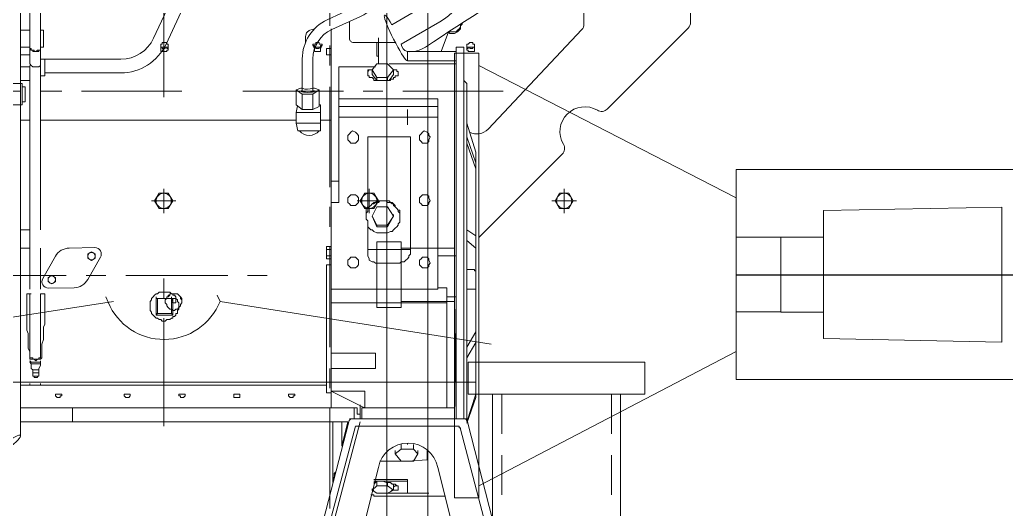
# Model space of a CAD drawing. Header units: metres. Extents: x 397906.3 to 397920.3, y 480840.8 to 480854.5.
# Drawn here: x 397908.671 to 397910.346, y 480841.922 to 480842.753 of the extents above; entities that cross this region are included whole.
import ezdxf

# ---------------------------------------------------------------- set-up
doc = ezdxf.new("R2010")
doc.units = ezdxf.units.M
doc.header["$MEASUREMENT"] = 0
doc.linetypes.add('CENTER', pattern=[2, 1.25, -0.25, 0.25, -0.25])
doc.linetypes.add('CENTER2', pattern=[1.125, 0.75, -0.125, 0.125, -0.125])
for name, color, linetype, lineweight in [('00-BAUT', 213, 'Continuous', 0), ('02-ENGINE', 213, 'Continuous', 0), ('03-PIPA', 213, 'Continuous', 0), ('10-SKID-U', 213, 'Continuous', 0), ('at_Entity', 7, 'Continuous', 0), ('at_Rect', 7, 'Continuous', 0)]:
    doc.layers.add(name, color=color, linetype=linetype, lineweight=lineweight)

# ---------------------------------------------------------------- blocks, each defined once
blk = doc.blocks.new('WIP-Pump-S')
at = {"color": 8, "linetype": 'CENTER'}
blk.add_line((3.739, 1.1645), (0.0279, 1.1645), dxfattribs=at)
at = {"layer": '00-BAUT', "linetype": 'CENTER2', "ltscale": 10}
for p, q in [((4.0836, 1.288), (4.0836, 1.3368)), ((4.474, 1.288), (4.474, 1.3368)), ((4.8857, 1.288), (4.8857, 1.3368)), ((4.108, 1.3124), (4.0592, 1.3124)), ((4.4984, 1.3124), (4.4496, 1.3124)), ((4.9101, 1.3124), (4.8613, 1.3124))]:
    blk.add_line(p, q, dxfattribs=at)
at = {"layer": '00-BAUT'}
for points in [[(4.1019, 1.3124), (4.0928, 1.2972), (4.0745, 1.2972), (4.0653, 1.3124), (4.0745, 1.3277), (4.0928, 1.3277)], [(4.4923, 1.3124), (4.4831, 1.2972), (4.4648, 1.2972), (4.4557, 1.3124), (4.4648, 1.3277), (4.4831, 1.3277)], [(4.904, 1.3124), (4.8948, 1.2972), (4.8765, 1.2972), (4.8674, 1.3124), (4.8765, 1.3277), (4.8948, 1.3277)], [(5.0378, 1.2061), (5.0304, 1.2104), (5.023, 1.2061), (5.023, 1.1976), (5.0304, 1.1933), (5.0378, 1.1976)], [(5.1174, 1.159), (5.11, 1.1632), (5.1026, 1.159), (5.1026, 1.1504), (5.11, 1.1461), (5.1174, 1.1504)]]:
    blk.add_lwpolyline(points, close=True, dxfattribs=at)
for centre, radius in [((4.0836, 1.3124), 0.0152), ((4.474, 1.3124), 0.0152), ((4.8857, 1.3124), 0.0152), ((5.0304, 1.2019), 0.00741), ((5.11, 1.1547), 0.00741)]:
    blk.add_circle(centre, radius, dxfattribs=at)
at = {"layer": '02-ENGINE'}
for p, q in [((5.1723, 2.3371), (5.1723, 0.8428)), ((4.3154, 1.6508), (4.3303, 1.6113)), ((4.2544, 1.6082), (4.3032, 1.6082)), ((4.2544, 1.6082), (4.2544, 0.7177)), ((4.3032, 0.7177), (4.3032, 1.6082)), ((4.5746, 1.535), (4.5868, 1.5259)), ((4.5746, 1.5015), (4.5746, 1.535)), ((4.5837, 1.5381), (4.5868, 1.5381)), ((4.5868, 1.5259), (4.6081, 1.5259)), ((4.5868, 1.4954), (4.5868, 1.5259)), ((4.6112, 1.5381), (4.6081, 1.5381)), ((4.6203, 1.535), (4.6081, 1.5259)), ((4.6081, 1.4954), (4.6081, 1.5259)), ((4.6203, 1.5045), (4.6203, 1.535)), ((4.6203, 1.5045), (4.6081, 1.4954)), ((4.5868, 1.4954), (4.5746, 1.5015)), ((4.6081, 1.4954), (4.5868, 1.4954)), ((2.9978, 1.3754), (3.739, 1.3754)), ((3.739, 0.9545), (3.739, 1.3754)), ((3.2071, 1.3), (3.2071, 1.0298)), ((3.5643, 1.2932), (3.2071, 1.3)), ((3.5643, 1.2932), (3.5643, 1.0366)), ((3.6499, 1.2399), (3.5643, 1.2399)), ((3.6499, 1.0899), (3.6499, 1.2398)), ((3.739, 1.2398), (3.6499, 1.2398)), ((3.739, 1.0934), (3.739, 1.2367)), ((4.7728, 1.1111), (4.7789, 1.1233)), ((4.9969, 1.1095), (5.0015, 1.1203)), ((3.6499, 1.0899), (3.5643, 1.0899)), ((3.739, 1.0901), (3.6499, 1.0901)), ((3.5643, 1.0366), (3.2071, 1.0298)), ((2.9978, 0.9545), (3.739, 0.9545)), ((4.3367, 0.7787), (4.291, 0.5958)), ((4.4557, 0.7787), (4.5014, 0.5958)), ((4.3032, 0.7177), (4.2544, 0.7177))]:
    blk.add_line(p, q, dxfattribs=at)
for points in [[(4.1859, 1.8014), (4.3097, 1.6879, 0.054722), (4.3324, 1.6712), (4.4099, 1.6265)], [(4.2667, 1.7828), (4.3247, 1.7298, 0.047406), (4.3443, 1.7153), (4.4285, 1.6648)], [(5.1235, 1.596), (4.9717, 1.596, -0.291924), (4.9059, 1.6381), (4.8679, 1.7199, 0.291924), (4.7801, 1.776), (4.6569, 1.776)], [(4.4142, 1.7502), (4.4443, 1.7168, 0.102411), (4.4917, 1.6819), (4.5492, 1.6556, -0.293256), (4.5868, 1.5969), (4.5868, 1.532)], [(4.4431, 1.75), (4.4601, 1.7311, 0.102411), (4.5006, 1.7014), (4.5581, 1.675, -0.293256), (4.6081, 1.5969), (4.6081, 1.532)], [(5.1235, 1.5686), (4.9717, 1.5686, -0.291924), (4.881, 1.6265), (4.843, 1.7084, 0.291924), (4.7801, 1.7485), (4.6569, 1.7485)], [(3.8305, 1.7363), (3.8305, 1.6698, 0.198912), (3.8352, 1.6584), (3.9974, 1.4962, 0.343326), (4.0171, 1.4938, -0.778404), (4.085, 1.4258, 0.343326), (4.0875, 1.4061), (4.2544, 1.2392)], [(4.044, 1.7363), (4.044, 1.6665, 0.19093), (4.0483, 1.6554), (4.2361, 1.4558)], [(4.4219, 1.6296), (4.5055, 1.6296, 0.414214), (4.5136, 1.6376), (4.5136, 1.6719)], [(4.602, 1.6287), (4.602, 1.6392, 0.078777), (4.6013, 1.6442), (4.5998, 1.6487, 0.114096), (4.5942, 1.6533), (4.5929, 1.654), (4.5837, 1.657)], [(4.5807, 0.4677), (4.5807, 0.6141), (4.5152, 0.8703, 0.342624), (4.5073, 0.8763), (4.285, 0.8763, 0.342624), (4.2772, 0.8703), (4.2117, 0.6141), (4.2117, 0.4677)]]:
    blk.add_lwpolyline(points, format="xyb", dxfattribs=at)
for points in [[(4.2544, 1.5838), (3.739, 1.3185)], [(4.5837, 1.5381), (4.5746, 1.535)], [(4.6112, 1.5381), (4.6203, 1.535)], [(4.5716, 1.5045), (4.5746, 1.5045)], [(4.6203, 1.4893), (4.5716, 1.4893), (4.5716, 1.5045), (4.5716, 1.4954)], [(4.6177, 1.5026), (4.6203, 1.4893), (4.6203, 1.468), (4.6173, 1.4527)], [(4.6173, 1.4527), (4.5716, 1.4527), (4.5716, 1.4954)], [(4.5716, 1.4893), (4.5716, 1.4527)], [(4.6203, 1.468), (4.5716, 1.468)], [(3.739, 1.3185), (3.739, 1.0105), (4.2544, 0.7421)], [(4.23, 1.0258), (4.7728, 1.1111)], [(4.9863, 1.1111), (5.5383, 1.0258)]]:
    blk.add_lwpolyline(points, dxfattribs=at)
blk.add_lwpolyline([(5.0378, 1.1549, 0.265253), (5.0653, 1.1386), (5.1166, 1.1378, 0.580712), (5.128, 1.1571), (5.1026, 1.2016, 0.265253), (5.0751, 1.2179), (5.0238, 1.2188, 0.580712), (5.0124, 1.1995)], format="xyb", close=True, dxfattribs=at)
blk.add_lwpolyline([(4.291, 0.855), (4.291, 0.858), (4.294, 0.858), (4.294, 0.8611), (4.5014, 0.8611), (4.5685, 0.611), (4.5685, 0.489), (4.2269, 0.489), (4.2269, 0.611)], close=True, dxfattribs=at)
for centre, radius, start, end in [((1.7989, -2.1879), 4.59, 56.068, 59.7972), ((4.3927, 1.6689), 0.0578, 236.9286, 274.9989), ((4.3931, 1.6274), 0.0168, 285.8086, 356.8718), ((4.5979, 1.5615), 0.0256, 244.3778, 293.6566), ((4.2587, 1.4788), 0.0323, 225.504, 296.3193), ((4.5942, 1.469), 0.0255, 219.7642, 320.2358), ((4.8852, 1.1558), 0.1209, 201.6781, 337.486), ((4.3962, 0.7669), 0.0606, 11.2393, 168.7607)]:
    blk.add_arc(centre, radius, start, end, dxfattribs=at)
for centre, major_axis, ratio, start_param, end_param in [((4.4206, 1.6387), (-0.0229, -0.0457), 0.10474, 0, 4.159901), ((4.5972, 1.532), (-0.0135, 0), 0.168686, 5.596406, 10.045151)]:
    blk.add_ellipse(centre, major_axis=major_axis, ratio=ratio, start_param=start_param, end_param=end_param, dxfattribs=at)
blk.add_ellipse((5.1998, 0.8225), major_axis=(-0.0274, 0.0203), ratio=0.173206, dxfattribs=at)
at = {"layer": '03-PIPA'}
for p, q in [((4.3566, 1.9406), (4.3566, 0.4595)), ((4.4389, 1.9406), (4.4389, 0.4612))]:
    blk.add_line(p, q, dxfattribs=at)
at = {"layer": '10-SKID-U'}
for p, q in [((3.922, 0.9892), (4.2757, 0.9892)), ((3.922, 0.9892), (3.922, 0.9251)), ((4.2757, 0.9251), (4.2757, 0.9892)), ((4.2757, 0.9251), (3.922, 0.9251)), ((3.9708, 0.9251), (4.2269, 0.9251)), ((3.9708, 0.9251), (3.9708, 0)), ((4.2269, 0), (4.2269, 0.9251))]:
    blk.add_line(p, q, dxfattribs=at)
for points in [[(3.9891, 0.9251), (3.9891, 0.8458)], [(4.2086, 0.9251), (4.2086, 0.8458)], [(3.9891, 0.8031), (3.9891, 0.7238)], [(4.2086, 0.8031), (4.2086, 0.7238)]]:
    blk.add_lwpolyline(points, dxfattribs=at)
at = {"layer": 'at_Entity'}
for p, q in [((4.5776, 1.6296), (4.5807, 1.6235)), ((4.5807, 1.6235), (4.5837, 1.6174)), ((4.3001, 1.593), (4.3977, 1.593)), ((4.3977, 1.593), (4.3977, 1.5991))]:
    blk.add_line(p, q, dxfattribs=at)
for points in [[(4.5533, 1.6631), (4.5533, 1.8644)], [(4.8857, 1.7211), (4.8857, 1.5198)], [(5.1327, 1.6967), (5.1327, 1.6174)], [(5.154, 1.6204), (5.154, 1.6967)], [(4.2879, 1.6662), (4.2879, 1.6692)], [(4.2879, 1.6662), (4.291, 1.6631), (4.291, 1.657), (4.294, 1.654), (4.2971, 1.6509), (4.3032, 1.6479), (4.3123, 1.6479), (4.3154, 1.6509)], [(4.3062, 1.6509), (4.3001, 1.6509), (4.2971, 1.654), (4.294, 1.657), (4.291, 1.6601), (4.291, 1.6662), (4.291, 1.6601), (4.294, 1.657), (4.2971, 1.654), (4.3001, 1.6509), (4.3154, 1.6509), (4.3062, 1.6509), (4.3062, 1.6509)], [(5.1327, 1.654), (5.1327, 1.6662), (5.1327, 1.6143), (5.1388, 1.6143), (5.1418, 1.6113), (5.1449, 1.6113), (5.1449, 1.6143), (5.151, 1.6143), (5.151, 1.6174), (5.154, 1.6174), (5.154, 1.6204)], [(4.5502, 1.657), (4.5502, 1.4954)], [(4.5502, 1.654), (4.5502, 1.593)], [(5.1266, 1.654), (5.1266, 1.6204)], [(5.1327, 1.6509), (5.1327, 1.654), (5.1266, 1.654)], [(5.1327, 1.654), (5.1327, 1.657)], [(5.1327, 1.6448), (5.1327, 1.6509)], [(5.1327, 1.6174), (5.1327, 1.6448)], [(5.1723, 1.654), (5.154, 1.654)], [(5.1723, 1.654), (5.154, 1.654)], [(4.2696, 1.6296), (4.2666, 1.6296), (4.2666, 1.6265), (4.2635, 1.6265), (4.2635, 1.6204), (4.2666, 1.6204), (4.2666, 1.6174), (4.2696, 1.6174)], [(4.2635, 1.6174), (4.2635, 1.6235)], [(4.2696, 1.6204), (4.2635, 1.6204), (4.2635, 1.6113), (4.2696, 1.6113)], [(4.2696, 1.6296), (4.2727, 1.6296), (4.2757, 1.6265), (4.2788, 1.6265), (4.2788, 1.6204), (4.2727, 1.6204), (4.2727, 1.6174), (4.2696, 1.6174)], [(4.2696, 1.6204), (4.2757, 1.6204), (4.2757, 1.6174), (4.2788, 1.6174), (4.2788, 1.6143), (4.2757, 1.6143), (4.2757, 1.6113), (4.2696, 1.6113)], [(4.2788, 1.6174), (4.2788, 1.6235)], [(4.2849, 1.6204), (4.2849, 0.8763)], [(4.2849, 1.6204), (4.3001, 1.6204)], [(4.3001, 0.8763), (4.3001, 1.6204)], [(4.4557, 1.5869), (4.4557, 1.6387)], [(4.4557, 1.6296), (4.4587, 1.6296), (4.4587, 1.6113)], [(4.5533, 1.5838), (4.5533, 1.6235)], [(4.5776, 1.6296), (4.5746, 1.6296), (4.5746, 1.6265), (4.5685, 1.6265), (4.5685, 1.6235), (4.5716, 1.6235), (4.5716, 1.6204), (4.5746, 1.6204), (4.5746, 1.6174), (4.5776, 1.6174)], [(4.5716, 1.6174), (4.5685, 1.6235)], [(4.5776, 1.6204), (4.5716, 1.6204), (4.5716, 1.6113), (4.5776, 1.6113)], [(4.5776, 1.6296), (4.5807, 1.6296), (4.5807, 1.6265), (4.5868, 1.6265), (4.5868, 1.6235), (4.5837, 1.6235), (4.5837, 1.6204), (4.5807, 1.6204), (4.5807, 1.6174), (4.5776, 1.6174)], [(4.5776, 1.6204), (4.5837, 1.6204), (4.5837, 1.6113), (4.5776, 1.6113)], [(4.5837, 1.6174), (4.5868, 1.6235)], [(4.8857, 1.6296), (4.8796, 1.6296), (4.8796, 1.6265), (4.8765, 1.6265), (4.8765, 1.6204), (4.8826, 1.6204), (4.8826, 1.6174), (4.8857, 1.6174)], [(4.8765, 1.6174), (4.8765, 1.6235)], [(4.8857, 1.6204), (4.8796, 1.6204), (4.8796, 1.6174), (4.8765, 1.6174), (4.8765, 1.6143), (4.8796, 1.6143), (4.8796, 1.6113), (4.8857, 1.6113)], [(4.8857, 1.6296), (4.8887, 1.6296), (4.8887, 1.6265), (4.8918, 1.6265), (4.8918, 1.6204), (4.8887, 1.6204), (4.8887, 1.6174), (4.8857, 1.6174)], [(4.8857, 1.6204), (4.8918, 1.6204), (4.8918, 1.6113), (4.8857, 1.6113)], [(4.8918, 1.6174), (4.8918, 1.6235)], [(5.1327, 1.6204), (5.1266, 1.6204)], [(5.1327, 1.6204), (5.1327, 1.6235)], [(5.1327, 1.5869), (5.1327, 1.6174), (5.1327, 1.6143), (5.1357, 1.6143), (5.1357, 1.6113), (5.1479, 1.6113), (5.1479, 1.6143), (5.151, 1.6143), (5.154, 1.6174), (5.154, 1.6204)], [(5.1723, 1.6204), (5.154, 1.6204)], [(4.3001, 1.5869), (4.3001, 1.6113)], [(4.3977, 1.6113), (4.3001, 1.6113)], [(4.3977, 1.593), (4.3977, 1.6113)], [(4.4557, 1.6021), (4.4587, 1.6021), (4.4587, 1.6113)], [(4.5502, 1.6052), (4.5594, 1.6052), (4.5594, 1.6174), (4.5502, 1.6174)], [(5.154, 1.6174), (5.154, 1.5869)], [(5.1723, 1.6052), (5.154, 1.6052)], [(4.3001, 1.5869), (4.3001, 1.1203), (4.3032, 0.8763)], [(4.4343, 1.5869), (4.3001, 1.5869)], [(4.4343, 1.5533), (4.4252, 1.5655), (4.4252, 1.5747), (4.4374, 1.5869)], [(4.4374, 1.5869), (4.4587, 1.5869), (4.4679, 1.5747)], [(4.5502, 1.593), (4.5502, 1.596)], [(4.5502, 1.593), (4.5502, 1.5198)], [(5.1235, 1.596), (5.1235, 1.5625), (5.1235, 1.596), (5.1327, 1.596)], [(5.1327, 1.5869), (5.1327, 1.5838), (5.1357, 1.5808), (5.1479, 1.5808), (5.151, 1.5838), (5.154, 1.5869)], [(5.1327, 1.5838), (5.1327, 1.3368)], [(5.154, 1.166), (5.154, 1.5838)], [(4.3001, 1.5777), (4.3001, 1.5808)], [(4.4679, 1.5747), (4.477, 1.5747), (4.477, 1.5625), (4.474, 1.5625), (4.474, 1.5594), (4.4679, 1.5594), (4.4648, 1.5564), (4.4648, 1.5533), (4.4313, 1.5533), (4.4313, 1.5564), (4.4252, 1.5564), (4.4252, 1.5594), (4.4221, 1.5594), (4.4221, 1.5625), (4.416, 1.5625), (4.416, 1.5716), (4.4191, 1.5716), (4.4191, 1.5747), (4.4252, 1.5747)], [(4.4191, 1.5747), (4.4191, 1.5716), (4.416, 1.5716), (4.416, 1.5655)], [(4.4252, 1.5747), (4.4374, 1.5594), (4.4374, 1.5533)], [(4.4587, 1.5594), (4.4679, 1.5747), (4.4679, 1.5655)], [(4.4679, 1.5655), (4.4587, 1.5533)], [(4.4618, 1.5808), (4.535, 1.5808), (4.535, 1.5167)], [(4.477, 1.5655), (4.477, 1.5716), (4.474, 1.5747)], [(5.1235, 1.5625), (5.1327, 1.5625)], [(5.1723, 1.5808), (5.154, 1.5808)], [(4.2849, 1.5533), (4.2788, 1.5472), (4.2788, 1.5411)], [(4.4374, 1.5594), (4.4587, 1.5594), (4.4587, 1.5533)], [(5.1723, 1.5533), (5.154, 1.5533), (5.1723, 1.5533), (5.1723, 1.5533)], [(5.2303, 1.5472), (5.1693, 1.5472), (5.1693, 1.5045), (5.2303, 1.5045)], [(4.4069, 1.532), (4.2056, 1.532)], [(4.2788, 0.8733), (4.2788, 1.5411)], [(4.4862, 1.532), (4.4465, 1.532)], [(4.7271, 1.532), (4.5258, 1.532)], [(4.5533, 1.3399), (4.5533, 1.5411)], [(5.0503, 1.532), (4.8491, 1.532)], [(5.1327, 1.532), (5.09, 1.532)], [(5.1693, 1.5411), (5.1632, 1.5411), (5.1632, 1.5106), (5.1693, 1.5106)], [(5.3736, 1.532), (5.1723, 1.532)], [(4.535, 1.5167), (4.3367, 1.5167), (4.3367, 1.5015)], [(4.3367, 1.5015), (4.3367, 1.5045)], [(4.535, 1.5167), (4.535, 1.3094)], [(4.5502, 1.5198), (4.5502, 1.4222)], [(4.3367, 1.163), (4.3367, 1.5015), (4.535, 1.5015)], [(4.3977, 1.4954), (4.3977, 1.4649)], [(4.5502, 1.4222), (4.5502, 1.4954)], [(4.2605, 1.3856), (4.2605, 1.41), (4.2788, 1.468)], [(4.535, 1.4802), (4.3367, 1.4802)], [(4.5716, 1.4741), (4.5502, 1.4741)], [(4.5716, 1.4741), (4.5716, 1.4588)], [(5.1327, 1.4741), (4.6203, 1.4741)], [(5.1723, 1.4741), (5.154, 1.4741)], [(4.3642, 1.4527), (4.3581, 1.4497), (4.355, 1.4466), (4.355, 1.4436), (4.352, 1.4405), (4.355, 1.4344), (4.355, 1.4314), (4.3581, 1.4283), (4.3672, 1.4283), (4.3703, 1.4314), (4.3733, 1.4344), (4.3733, 1.4436), (4.3703, 1.4466), (4.3672, 1.4497), (4.3642, 1.4527), (4.3642, 1.4527)], [(4.5075, 1.4527), (4.5014, 1.4497), (4.4984, 1.4466), (4.4953, 1.4436), (4.4953, 1.4344), (4.4984, 1.4314), (4.5014, 1.4283), (4.5106, 1.4283), (4.5136, 1.4314), (4.5167, 1.4344), (4.5167, 1.4436), (4.5136, 1.4466), (4.5106, 1.4497), (4.5075, 1.4527), (4.5075, 1.4527)], [(4.5929, 1.4527), (4.599, 1.4527)], [(4.2788, 1.4405), (4.2605, 1.3887), (4.2605, 1.3734), (4.2605, 1.3765), (4.2788, 1.4283)], [(4.477, 1.3002), (4.477, 1.4405), (4.3916, 1.4405), (4.3916, 1.2087)], [(4.5502, 1.4222), (4.5502, 1.4009)], [(4.5502, 1.0166), (4.5502, 1.4222)], [(4.5502, 1.2941), (4.5502, 1.4009)], [(4.2605, 1.2392), (4.2605, 1.3734)], [(4.535, 1.3521), (4.5502, 1.3521)], [(4.0653, 1.3124), (4.0745, 1.3277)], [(4.0745, 1.3277), (4.0928, 1.3277)], [(4.0928, 1.3277), (4.1019, 1.3124)], [(4.3642, 1.3246), (4.3581, 1.3246), (4.355, 1.3216), (4.355, 1.3185), (4.352, 1.3124), (4.355, 1.3094), (4.355, 1.3063), (4.3581, 1.3033), (4.3672, 1.3033), (4.3703, 1.3063), (4.3733, 1.3094), (4.3733, 1.3185), (4.3703, 1.3216), (4.3672, 1.3246), (4.3642, 1.3246), (4.3642, 1.3246)], [(4.4679, 1.3277), (4.4831, 1.3277)], [(4.4831, 1.3277), (4.4923, 1.3124)], [(4.5075, 1.3246), (4.5014, 1.3246), (4.4984, 1.3216), (4.4953, 1.3185), (4.4953, 1.3094), (4.4984, 1.3063), (4.5014, 1.3033), (4.5106, 1.3033), (4.5136, 1.3063), (4.5167, 1.3094), (4.5167, 1.3185), (4.5136, 1.3216), (4.5106, 1.3246), (4.5075, 1.3246), (4.5075, 1.3246)], [(4.8674, 1.3124), (4.8765, 1.3277)], [(4.8765, 1.3277), (4.8948, 1.3277)], [(4.8948, 1.3277), (4.904, 1.3124)], [(5.1327, 1.2545), (5.1327, 1.3368)], [(4.0745, 1.2972), (4.0653, 1.3124)], [(4.1019, 1.3124), (4.0928, 1.2972)], [(4.477, 1.3002), (4.477, 1.2941), (4.477, 1.2972), (4.474, 1.3002), (4.4709, 1.3033), (4.4679, 1.3063), (4.4648, 1.3094), (4.4618, 1.3094), (4.4587, 1.3124), (4.4343, 1.3124), (4.4313, 1.3094), (4.4282, 1.3094), (4.4252, 1.3063), (4.4221, 1.3033), (4.4221, 1.3002), (4.4191, 1.2972), (4.416, 1.2941), (4.413, 1.2941), (4.413, 1.2697), (4.416, 1.2667), (4.416, 1.2636), (4.4191, 1.2606), (4.4221, 1.2575), (4.4252, 1.2545), (4.4282, 1.2514), (4.4313, 1.2514), (4.4374, 1.2484), (4.4587, 1.2484), (4.4648, 1.2514), (4.4679, 1.2545), (4.4709, 1.2545), (4.474, 1.2575), (4.477, 1.2606), (4.477, 1.2667)], [(4.4801, 1.2819), (4.4801, 1.288), (4.477, 1.2911), (4.477, 1.2972), (4.474, 1.3002), (4.4709, 1.3033), (4.4679, 1.3063), (4.4648, 1.3063), (4.4618, 1.3094), (4.4557, 1.3094), (4.4526, 1.3124), (4.4404, 1.3124), (4.4374, 1.3094), (4.4313, 1.3094), (4.4282, 1.3063), (4.4252, 1.3063), (4.4252, 1.3033), (4.4221, 1.3002), (4.4191, 1.2972), (4.416, 1.2941), (4.416, 1.2911), (4.413, 1.288), (4.413, 1.2789)], [(4.4923, 1.3124), (4.4831, 1.2972)], [(4.5502, 1.3094), (4.535, 1.3094)], [(4.8765, 1.2972), (4.8674, 1.3124)], [(4.904, 1.3124), (4.8948, 1.2972)], [(4.0928, 1.2972), (4.0745, 1.2972)], [(4.4587, 1.2636), (4.4374, 1.2636), (4.4252, 1.2819), (4.4374, 1.3002), (4.4587, 1.3002), (4.4679, 1.2819)], [(4.4252, 1.2819), (4.4252, 1.285)], [(4.4831, 1.2972), (4.4679, 1.2972)], [(4.477, 1.2087), (4.477, 1.2728), (4.4801, 1.2758), (4.4801, 1.2972), (4.477, 1.3002)], [(4.4801, 1.288), (4.4801, 1.2911)], [(4.5502, 1.2941), (4.5502, 1.2819)], [(4.5502, 1.1386), (4.5502, 1.285)], [(4.5533, 1.2606), (4.5533, 1.3002)], [(4.8948, 1.2972), (4.8765, 1.2972)], [(4.4587, 1.2606), (4.4587, 1.2636), (4.4679, 1.2819), (4.4587, 1.2606), (4.4374, 1.2606), (4.4252, 1.2819)], [(4.5502, 1.2819), (4.5502, 1.2209)], [(4.2788, 1.2545), (4.2605, 1.2423), (4.2605, 1.2179), (4.2788, 1.2331)], [(4.4374, 1.2636), (4.4374, 1.2606)], [(5.1723, 1.2545), (5.154, 1.2545)], [(4.2605, 1.1721), (4.2605, 1.2179)], [(4.477, 1.2148), (4.3916, 1.2148)], [(4.3916, 1.2118), (4.3916, 1.2057), (4.3947, 1.2026), (4.3947, 1.1996), (4.3977, 1.1965), (4.4008, 1.1935), (4.4038, 1.1904), (4.4099, 1.1904), (4.413, 1.1874)], [(4.4587, 1.1874), (4.4618, 1.1874), (4.4648, 1.1904), (4.4679, 1.1904), (4.474, 1.1935), (4.474, 1.1965), (4.477, 1.2026), (4.477, 1.2087)], [(4.5502, 1.2209), (4.5594, 1.2209)], [(4.5502, 1.2148), (4.5594, 1.2148), (4.5594, 1.2209)], [(4.5533, 1.0197), (4.5533, 1.2209)], [(4.5594, 1.2148), (4.5594, 1.2026)], [(5.1327, 1.166), (5.1327, 1.2179)], [(5.1723, 1.2179), (5.154, 1.2179)], [(4.3367, 1.2026), (4.3001, 1.2026)], [(4.3642, 1.1996), (4.3581, 1.1996), (4.355, 1.1965), (4.355, 1.1935), (4.352, 1.1874), (4.355, 1.1843), (4.355, 1.1813), (4.3581, 1.1782), (4.3672, 1.1782), (4.3703, 1.1813), (4.3733, 1.1843), (4.3733, 1.1935), (4.3703, 1.1965), (4.3672, 1.1996), (4.3642, 1.1996), (4.3642, 1.1996)], [(4.413, 1.1874), (4.4587, 1.1874)], [(4.5075, 1.1996), (4.5014, 1.1996), (4.4984, 1.1965), (4.4953, 1.1935), (4.4953, 1.1843), (4.4984, 1.1813), (4.5014, 1.1782), (4.5106, 1.1782), (4.5136, 1.1813), (4.5167, 1.1843), (4.5167, 1.1935), (4.5136, 1.1965), (4.5106, 1.1996), (4.5075, 1.1996), (4.5075, 1.1996)], [(4.5502, 1.1965), (4.5594, 1.1965), (4.5594, 1.2026), (4.5502, 1.2026)], [(4.5502, 1.1813), (4.5502, 1.1965)], [(4.2727, 1.1752), (4.2635, 1.1752), (4.2635, 1.1721), (4.2605, 1.1721)], [(4.2605, 1.1721), (4.2605, 1.1386)], [(4.2788, 1.1752), (4.2727, 1.1752)], [(4.5502, 0.9282), (4.5502, 1.1843)], [(4.5502, 1.1843), (4.5594, 1.1843)], [(4.5502, 1.1813), (4.5502, 1.1843)], [(4.5594, 0.9282), (4.5594, 1.1843)], [(5.1327, 1.166), (5.1327, 1.1355)], [(5.154, 1.1355), (5.154, 1.166)], [(4.5502, 1.1355), (4.3367, 1.1355), (4.3367, 1.163)], [(4.6783, 1.163), (4.7179, 1.163)], [(4.7576, 1.163), (4.9619, 1.163)], [(4.8857, 1.1569), (4.8857, 1.1172)], [(5.0015, 1.163), (5.0412, 1.163)], [(5.0808, 1.163), (5.2821, 1.163)], [(4.2788, 1.1355), (4.2605, 1.1355), (4.2605, 1.1386)], [(4.2605, 1.1386), (4.2605, 1.0502), (4.2788, 1.0197)], [(4.3367, 1.1386), (4.3184, 1.1386)], [(4.3184, 1.1386), (4.3184, 1.1081), (4.5502, 1.1081)], [(4.5502, 1.1386), (4.5502, 0.9739)], [(4.8491, 1.1111), (4.8491, 1.1172), (4.8521, 1.1203), (4.8552, 1.1233), (4.8582, 1.1264), (4.8735, 1.1264), (4.8735, 1.1233), (4.8765, 1.1233), (4.8765, 1.1203), (4.8796, 1.1203), (4.8796, 1.1172), (4.8826, 1.1142), (4.8826, 1.1111)], [(4.8491, 1.1111), (4.8491, 1.1081), (4.8521, 1.105), (4.8521, 1.102), (4.8552, 1.0989), (4.8582, 1.0959), (4.8613, 1.0959), (4.8643, 1.0929), (4.8674, 1.0929), (4.8704, 1.0959), (4.8735, 1.0959), (4.8765, 1.0989), (4.8796, 1.102), (4.8796, 1.105), (4.8826, 1.1081), (4.8826, 1.1142), (4.8796, 1.1172), (4.8796, 1.1203), (4.8765, 1.1203), (4.8735, 1.1233), (4.8735, 1.1264), (4.8582, 1.1264), (4.8552, 1.1233), (4.8521, 1.1203), (4.8521, 1.1172), (4.8491, 1.1142), (4.8491, 1.1111), (4.8491, 1.1111)], [(4.9131, 1.102), (4.9131, 1.1111), (4.9101, 1.1142), (4.9101, 1.1172), (4.907, 1.1203), (4.904, 1.1233), (4.9009, 1.1264), (4.8979, 1.1264), (4.8948, 1.1294), (4.8735, 1.1294), (4.8704, 1.1264), (4.8674, 1.1264), (4.8674, 1.1233), (4.8643, 1.1233), (4.8613, 1.1203), (4.8613, 1.1172), (4.8582, 1.1142), (4.8582, 1.1111), (4.8552, 1.1081), (4.8552, 1.0959), (4.8582, 1.0929), (4.8582, 1.0868), (4.8613, 1.0868), (4.8613, 1.0837), (4.8643, 1.0807), (4.8674, 1.0807), (4.8674, 1.0776), (4.8704, 1.0776), (4.8735, 1.0746), (4.8796, 1.0746), (4.8826, 1.0715), (4.8887, 1.0715), (4.8918, 1.0746), (4.8948, 1.0746), (4.8979, 1.0776), (4.9009, 1.0776), (4.904, 1.0807), (4.907, 1.0837), (4.9101, 1.0868), (4.9101, 1.0898), (4.9131, 1.0929), (4.9131, 1.102), (4.9131, 1.102)], [(5.1327, 1.1264), (5.1235, 1.1264), (5.1235, 1.0868)], [(5.1327, 1.1264), (5.1327, 1.0532)], [(5.151, 1.1264), (5.1601, 1.1264), (5.1601, 1.0868)], [(5.154, 1.0532), (5.154, 1.1264)], [(4.3184, 1.1203), (4.3001, 1.1203)], [(4.3184, 0.8977), (4.3184, 1.1081)], [(4.8491, 1.1111), (4.8491, 1.1142)], [(4.8491, 1.1111), (4.8491, 1.1142)], [(4.8674, 1.1172), (4.8613, 1.1172), (4.8613, 1.1081), (4.8674, 1.1081), (4.8704, 1.1111), (4.8674, 1.1172), (4.8674, 1.1172)], [(4.8613, 1.1111), (4.8613, 1.1081), (4.8674, 1.1081), (4.8704, 1.1111)], [(4.8674, 1.1172), (4.9009, 1.1172)], [(4.8674, 1.1172), (4.8704, 1.1172)], [(4.8674, 1.1172), (4.8704, 1.1172)], [(4.8674, 1.0837), (4.8674, 1.1172)], [(4.8704, 1.1172), (4.8704, 1.1203)], [(4.8704, 1.1172), (4.8704, 1.1203)], [(4.8979, 1.1172), (4.8704, 1.1172), (4.8979, 1.1172), (4.8979, 1.1172)], [(4.8704, 1.1172), (4.8704, 1.0868), (4.8704, 1.1172), (4.8704, 1.1172)], [(4.8826, 1.1111), (4.8826, 1.1142)], [(4.9009, 1.1172), (4.8979, 1.1172)], [(4.8979, 1.0868), (4.8979, 1.1172)], [(4.9009, 1.1172), (4.8979, 1.1172)], [(4.9009, 1.1172), (4.8979, 1.1172)], [(4.9009, 1.1172), (4.9009, 1.1203)], [(4.9009, 1.0868), (4.9009, 1.1172), (4.9009, 1.0837)], [(4.8704, 1.0868), (4.8704, 1.0898)], [(4.8704, 1.0868), (4.8704, 1.0898)], [(4.8674, 1.0837), (4.8704, 1.0868)], [(4.8704, 1.0868), (4.8674, 1.0837)], [(4.9009, 1.0837), (4.8674, 1.0837)], [(4.8704, 1.0868), (4.8979, 1.0868), (4.8704, 1.0868), (4.8704, 1.0868)], [(4.8857, 1.0776), (4.8857, 0.8611)], [(4.8979, 1.0868), (4.9009, 1.0837)], [(4.8979, 1.0868), (4.9009, 1.0868)], [(4.9009, 1.0868), (4.8979, 1.0868)], [(4.9009, 1.0868), (4.9009, 1.0837)], [(5.1235, 1.0868), (5.1235, 1.0654), (5.1266, 1.0593), (5.1266, 1.0349), (5.1296, 1.0258), (5.1296, 0.9983), (5.1327, 0.9953)], [(5.154, 0.9953), (5.154, 1.0105), (5.1571, 1.0166), (5.1571, 1.0471), (5.1601, 1.0532), (5.1601, 1.0868)], [(4.2605, 1.0532), (4.2605, 1.0288), (4.2788, 0.9983)], [(5.1327, 0.9983), (5.1327, 1.0532)], [(5.154, 0.9983), (5.154, 1.0532)], [(4.2605, 1.0288), (4.2605, 0.9251), (4.2788, 0.8702)], [(4.5502, 1.0166), (4.5502, 1.0197)], [(4.5502, 1.0075), (4.5502, 1.0166)], [(4.5502, 1.0075), (4.4618, 1.0075), (4.4618, 0.977), (4.5502, 0.977)], [(4.5502, 1.0075), (4.5502, 1.0044)], [(4.5502, 0.9861), (4.5502, 1.0044)], [(5.1327, 0.9983), (5.1357, 0.9983), (5.1357, 0.9953), (5.1479, 0.9953), (5.1479, 0.9983), (5.154, 0.9983)], [(5.1327, 0.9953), (5.1388, 0.9953), (5.1418, 0.9922), (5.1449, 0.9953), (5.154, 0.9953)], [(5.1327, 0.9922), (5.1327, 0.9892), (5.151, 0.9892), (5.154, 0.9922)], [(5.1327, 0.9861), (5.151, 0.9861), (5.154, 0.9892)], [(5.1327, 0.9892), (5.1327, 0.9831), (5.1357, 0.977), (5.1357, 0.9617), (5.1388, 0.9617), (5.1388, 0.9587), (5.1418, 0.9587)], [(5.1418, 0.9587), (5.1449, 0.9587), (5.1449, 0.9617), (5.1479, 0.9617), (5.1479, 0.9739), (5.151, 0.977), (5.151, 0.9861), (5.154, 0.9922)], [(4.5502, 0.9861), (4.5502, 0.977)], [(4.5502, 0.9739), (4.5502, 0.977)], [(4.5502, 0.8977), (4.5502, 0.9739)], [(4.5533, 0.9373), (4.5533, 0.977)], [(5.1357, 0.9739), (5.1479, 0.9739)], [(5.8005, 0.9495), (4.2605, 0.9495)], [(4.5502, 0.9465), (4.5502, 0.9495)], [(5.1357, 0.9678), (5.1479, 0.9678)], [(5.1388, 0.9617), (5.1449, 0.9617)], [(4.2605, 0.9312), (4.2605, 0.919), (4.2788, 0.8672)], [(4.4831, 0.8977), (4.4831, 0.9312)], [(4.5502, 0.9312), (4.4892, 0.9007), (4.4831, 0.8977)], [(4.5502, 0.9312), (4.4831, 0.9312)], [(4.5502, 0.9434), (4.5502, 0.9465)], [(4.5502, 0.8977), (4.5502, 0.9465)], [(5.1723, 0.9434), (4.5594, 0.9434)], [(5.1327, 0.9434), (5.1327, 0.9465)], [(5.154, 0.9434), (5.154, 0.9465)], [(4.5502, 0.9251), (4.5502, 0.9282)], [(4.5502, 0.9282), (4.5594, 0.9282)], [(4.6356, 0.9221), (4.6356, 0.9251), (4.6234, 0.9251), (4.6234, 0.9221), (4.6264, 0.9221), (4.6264, 0.919), (4.6325, 0.919), (4.6356, 0.9221), (4.6356, 0.9221)], [(4.7332, 0.9221), (4.7332, 0.919), (4.7454, 0.919), (4.7454, 0.9251), (4.7332, 0.9251), (4.7332, 0.9221), (4.7332, 0.9221)], [(4.8552, 0.9221), (4.8552, 0.9251), (4.843, 0.9251), (4.843, 0.9221), (4.846, 0.919), (4.8521, 0.919), (4.8521, 0.9221), (4.8552, 0.9221), (4.8552, 0.9221)], [(4.9528, 0.9221), (4.9558, 0.919), (4.9619, 0.919), (4.9649, 0.9221), (4.9649, 0.9251), (4.9528, 0.9251), (4.9528, 0.9221), (4.9528, 0.9221)], [(5.1022, 0.9221), (5.1022, 0.9251), (5.09, 0.9251), (5.09, 0.9221), (5.093, 0.9221), (5.093, 0.919), (5.0991, 0.919), (5.1022, 0.9221), (5.1022, 0.9221)], [(4.3184, 0.8977), (4.3032, 0.8977), (4.4892, 0.8977)], [(4.3032, 0.8977), (4.3032, 0.8763)], [(4.4892, 0.8977), (4.4831, 0.8977)], [(4.4892, 0.8977), (4.4892, 0.8763), (4.5136, 0.8763)], [(4.4923, 0.8763), (4.4923, 0.9038)], [(4.4984, 0.8855), (4.4984, 0.8977), (4.5045, 0.8977)], [(5.0778, 0.8977), (4.5045, 0.8977), (4.5045, 0.8763)], [(4.5167, 0.8702), (5.0686, 0.8702), (5.0686, 0.8977)], [(4.5502, 0.8977), (5.1723, 0.8977)], [(4.5533, 0.6964), (4.5533, 0.8977)], [(5.1723, 0.8977), (5.0778, 0.8977)], [(4.2849, 0.8763), (4.2788, 0.8763)], [(4.3032, 0.8763), (4.3001, 0.8763)], [(4.4923, 0.8855), (4.4984, 0.8855)], [(4.4923, 0.8763), (4.5045, 0.8763)], [(4.5045, 0.8763), (4.4923, 0.8763)], [(4.5594, 0.6141), (4.4923, 0.8702)], [(4.5289, 0.8214), (4.5167, 0.8702)], [(4.5289, 0.8214), (4.5167, 0.8702)], [(4.5289, 0.8214), (4.5289, 0.8702)], [(4.5472, 0.7482), (4.5472, 0.8702)], [(4.5533, 0.8702), (4.5533, 0.8245)], [(5.1723, 0.8702), (5.0686, 0.8702)], [(4.4465, 0.7909), (4.3977, 0.7909), (4.3581, 0.794), (4.3581, 0.8123)], [(4.3855, 0.8245), (4.3855, 0.8153), (4.3764, 0.8062), (4.3764, 0.8123)], [(4.3855, 0.8153), (4.4099, 0.8153)], [(4.3977, 0.8245), (4.3977, 0.8275)], [(4.4221, 0.8062), (4.4099, 0.8153), (4.4099, 0.8245)], [(4.4099, 0.7909), (4.4221, 0.8062), (4.4221, 0.8123)], [(4.5533, 0.8245), (4.5533, 0.7177)], [(4.4099, 0.7909), (4.3855, 0.7909), (4.3764, 0.8062)], [(4.4465, 0.7909), (4.4526, 0.7909)], [(4.3977, 0.7543), (4.4526, 0.7543)], [(4.3977, 0.7513), (4.3977, 0.7543)], [(4.4648, 0.7513), (4.3977, 0.7513), (4.3977, 0.7269), (4.4343, 0.7269)], [(4.4648, 0.7482), (4.4618, 0.7482), (4.4587, 0.7513), (4.4465, 0.7513), (4.4404, 0.7482), (4.4313, 0.7482), (4.4282, 0.7452), (4.4221, 0.7452), (4.4191, 0.7421), (4.416, 0.7421), (4.416, 0.733), (4.4282, 0.733), (4.4313, 0.7299)], [(4.4435, 0.7513), (4.4587, 0.7513), (4.4648, 0.7452)], [(4.4648, 0.7543), (4.4526, 0.7543)], [(4.4679, 0.733), (4.4587, 0.7421), (4.4587, 0.7513)], [(4.5472, 0.7482), (4.5411, 0.7696)], [(4.5472, 0.7482), (4.5411, 0.7696)], [(4.5472, 0.7543), (4.5441, 0.7604), (4.5441, 0.7665), (4.5411, 0.7696)], [(4.4191, 0.7421), (4.4221, 0.7421), (4.4252, 0.7391)], [(4.4252, 0.7452), (4.4343, 0.7482)], [(4.4374, 0.7482), (4.4374, 0.7421), (4.4252, 0.733), (4.4252, 0.7452)], [(4.4679, 0.733), (4.4587, 0.7269), (4.4374, 0.7269), (4.4252, 0.733)], [(4.4374, 0.7421), (4.4587, 0.7421)], [(4.4648, 0.733), (4.4679, 0.733)], [(4.4679, 0.733), (4.4679, 0.736)], [(4.3215, 0.7208), (4.4526, 0.7208)], [(4.4374, 0.7269), (4.355, 0.7269), (4.4374, 0.7269), (4.4374, 0.7269)], [(4.4709, 0.7238), (4.4648, 0.7238), (4.4648, 0.7208), (4.4526, 0.7208)]]:
    blk.add_lwpolyline(points, dxfattribs=at)
at = {"layer": 'at_Rect'}
for p, q in [((4.4099, 1.2301), (4.4587, 1.2301)), ((4.4099, 1.2301), (4.4099, 1.0989)), ((4.4587, 1.0989), (4.4587, 1.2301)), ((4.3032, 1.2179), (4.4099, 1.2179)), ((4.3032, 1.2179), (4.3032, 1.1111)), ((4.4099, 1.1111), (4.4099, 1.2179)), ((4.4099, 1.1111), (4.3032, 1.1111)), ((4.4587, 1.0989), (4.4099, 1.0989))]:
    blk.add_line(p, q, dxfattribs=at)

msp = doc.modelspace()

# ---------------------------------------------------------------- block references
at = {"xscale": -0.8474630183703425, "yscale": 0.8474630183703425, "zscale": 0.8474630183703425}
msp.add_blockref('WIP-Pump-S', (397913.0562, 480841.3334, 7.622), dxfattribs=at)

doc.saveas('drawing.dxf')
